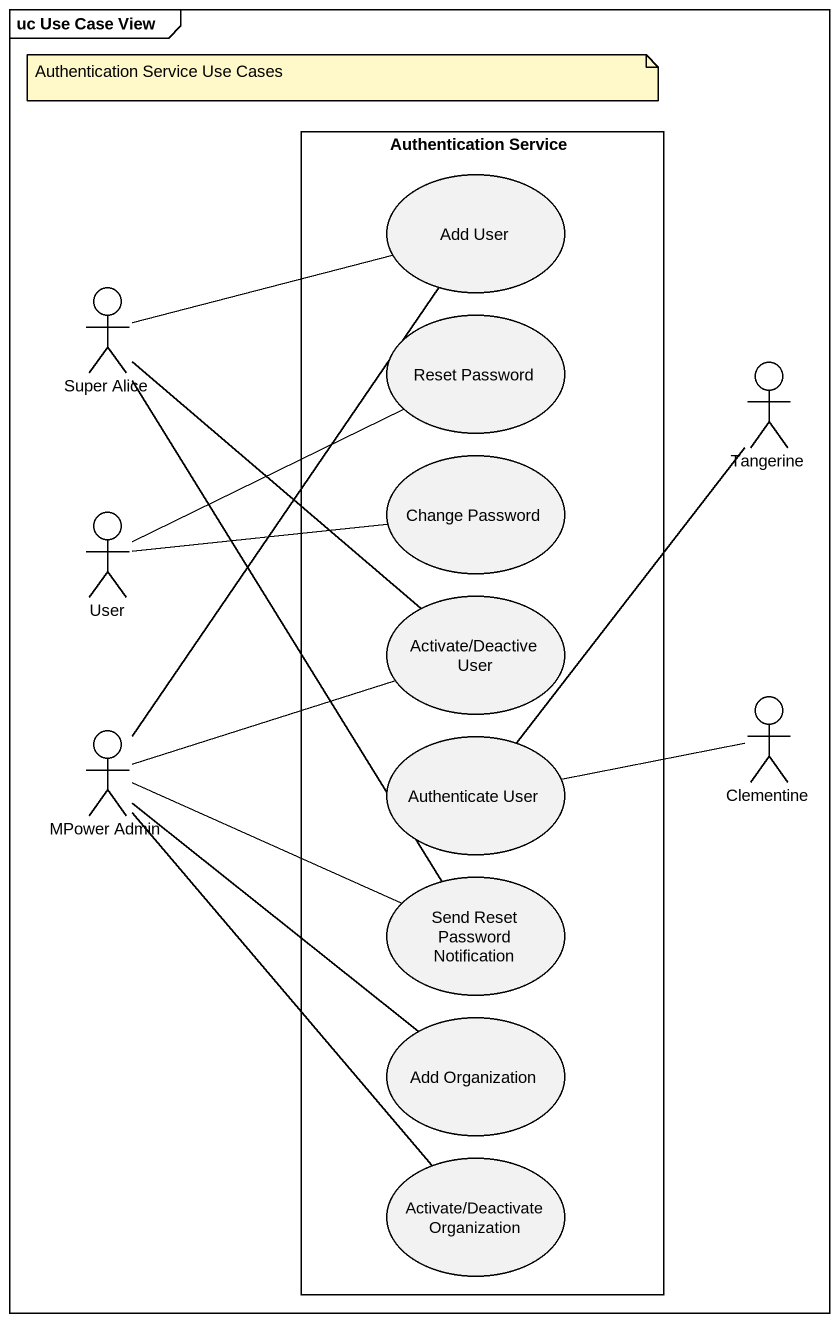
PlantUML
@startuml
mainframe uc Use Case View
rectangle "Authentication Service" as Authentication_Service {
  usecase "Add User" as Add_User
  usecase "Reset Password" as Reset_Password
  usecase "Change Password" as Change_Password
  usecase "Activate/Deactive User" as Activate_Deactive_User
  usecase "Authenticate User" as Authenticate_User
  usecase "Send Reset Password Notification" as Send_Reset_Password
  usecase "Add Organization" as Add_Organization
  usecase "Activate/Deactivate Organization" as Activate_Deactivate
}
actor "Super Alice" as Super_Alice
actor Tangerine
actor User
actor "MPower Admin" as MPower_Admin
actor Clementine
Super_Alice -right- Add_User
Super_Alice -- Activate_Deactive_User
Super_Alice -- Send_Reset_Password
Tangerine -- Authenticate_User
User -right- Reset_Password
User -right- Change_Password
MPower_Admin -up- Add_User
MPower_Admin -right- Activate_Deactive_User
MPower_Admin -right- Send_Reset_Password
MPower_Admin -- Add_Organization
MPower_Admin -- Activate_Deactivate
Clementine -left- Authenticate_User
note as N1
  Authentication Service Use Cases
end note
@enduml
